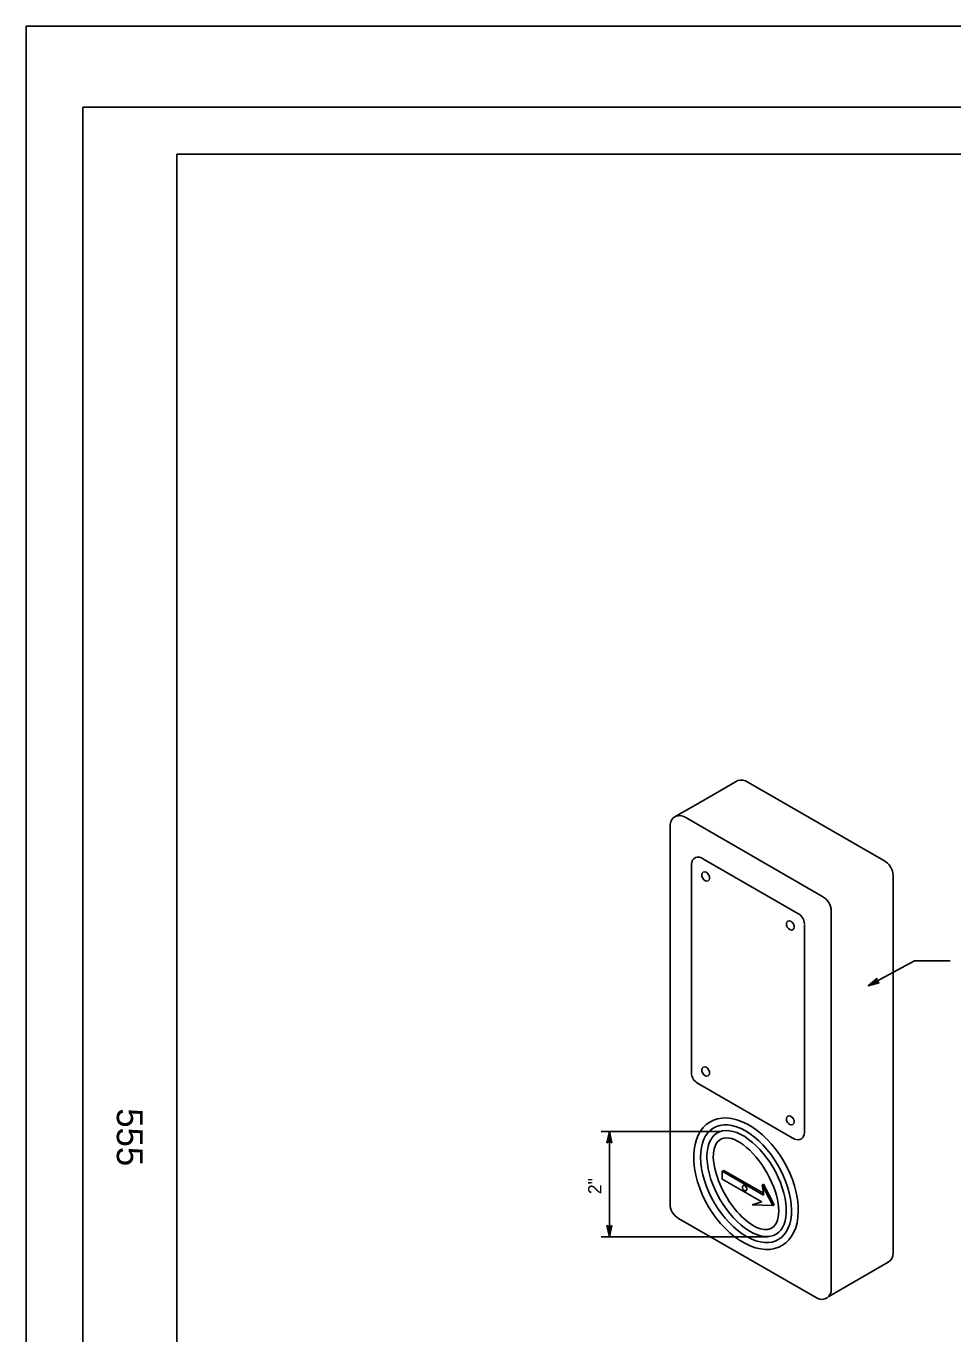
# Model space of a CAD drawing. Extents: x -894 to 866, y -472 to 714.
# Drawn here: x -894 to -402, y 19 to 714 of the extents above; entities that cross this region are included whole.
import ezdxf

# ---------------------------------------------------------------- set-up
doc = ezdxf.new("R2010")
doc.units = 0
for name, color, linetype in [('56 Stage 3 Anno', 7, 'Continuous'), ('border_PLOTTING-ELEMENTS', 7, 'Continuous'), ('border_rw_22x34_Cut_Lines', 7, 'Continuous'), ('border_SHEET', 7, 'Continuous'), ('border_WITHIN-BORDER-anno', 7, 'Continuous'), ('es_DETAIL', 7, 'Continuous'), ('es_DETAIL-anno', 7, 'Continuous')]:
    doc.layers.add(name, color=color, linetype=linetype)

msp = doc.modelspace()

# ---------------------------------------------------------------- linework, layer by layer
at = {"layer": '56 Stage 3 Anno'}
for points in [[(-441.39, 205.72), (-447.21, 204.07), (-442.64, 208.03), (-442.66, 207.62), (-446.01, 204.72), (-441.74, 205.92), (-442.09, 206.13), (-444.82, 205.36), (-442.67, 207.21), (-442.69, 206.81), (-443.62, 206.01), (-442.44, 206.34), (-442.71, 206.5), (-442.64, 208.03), (-442.71, 206.5)], [(-585.89, 120.77), (-584.57, 126.67), (-583.26, 120.77), (-583.61, 120.98), (-584.56, 125.3), (-585.54, 120.98), (-585.19, 121.18), (-584.57, 123.95), (-583.96, 121.19), (-584.31, 121.4), (-584.57, 122.59), (-584.84, 121.39), (-584.57, 121.55), (-583.26, 120.77), (-584.57, 121.55)], [(-583.25, 76.75), (-584.57, 70.84), (-585.88, 76.75), (-585.53, 76.54), (-584.57, 72.21), (-583.6, 76.54), (-583.95, 76.33), (-584.57, 73.56), (-585.18, 76.33), (-584.83, 76.12), (-584.56, 74.92), (-584.3, 76.12), (-584.57, 75.96), (-585.88, 76.75), (-584.57, 75.96)]]:
    msp.add_lwpolyline(points, close=True, dxfattribs=at)
at = {"layer": 'border_PLOTTING-ELEMENTS'}
for points in [[(-894.04, -472.44), (865.96, -472.44), (865.96, 713.56), (-894.04, 713.56)], [(-864.04, 670.56), (835.96, 670.56), (835.96, -429.44), (-864.04, -429.44)]]:
    msp.add_lwpolyline(points, close=True, dxfattribs=at)
at = {"layer": 'border_rw_22x34_Cut_Lines'}
msp.add_lwpolyline([(-864.04, 670.56), (835.96, 670.56), (835.96, -429.44), (-864.04, -429.44)], close=True, dxfattribs=at)
at = {"layer": 'border_SHEET'}
for p, q in [((-814.04, 645.56), (810.96, 645.56)), ((-814.04, -404.44), (-814.04, 645.56))]:
    msp.add_line(p, q, dxfattribs=at)
at = {"layer": 'es_DETAIL'}
for p, q in [((-438.99, 270.56), (-512.26, 312.87)), ((-538.73, 300.15), (-528.19, 306.24)), ((-528.19, 306.24), (-517.64, 312.33)), ((-549.28, 294.06), (-538.73, 300.15)), ((-471.78, 251.63), (-543.18, 292.86)), ((-552.37, 88.4), (-552.37, 288.8)), ((-484.55, 242.5), (-534.53, 271.35)), ((-540.96, 157.87), (-540.96, 268.51)), ((-434.02, 62.32), (-434.02, 262.7)), ((-466.81, 43.15), (-466.81, 243.77)), ((-481.07, 126.21), (-481.07, 236.64)), ((-486.33, 122.68), (-537.79, 152.39)), ((-523.82, 106.1), (-524.66, 105.62)), ((-524.66, 105.62), (-524.66, 101.45)), ((-502.7, 92.94), (-524.66, 105.62)), ((-502.85, 94), (-523.82, 106.1)), ((-524.66, 101.45), (-503.6, 89.29)), ((-502.73, 98.72), (-503.46, 98.3)), ((-503.46, 98.3), (-502.85, 94)), ((-503.46, 98.3), (-497.85, 87.42)), ((-497.12, 87.84), (-502.73, 98.72)), ((-502.7, 92.94), (-502.85, 94)), ((-503.6, 89.29), (-508.82, 87.71)), ((-508.82, 87.71), (-497.85, 87.42)), ((-497.85, 87.42), (-497.12, 87.84)), ((-474.37, 38.16), (-547.83, 80.57)), ((-468.05, 39.19), (-436.71, 57.29))]:
    msp.add_line(p, q, dxfattribs=at)
for centre, major_axis, ratio, start_param, end_param in [((-513.25, 306.45), (4.12, -6.07), 0.791472, 2.275435, 3.19755), ((-546.04, 287.52), (4.12, -6.07), 0.791472, 1.963783, 4.032798), ((-536.53, 267.61), (2.89, -4.25), 0.791472, 1.963783, 4.032798), ((-440.36, 264.31), (4.12, -6.07), 0.791472, 0.842702, 2.214639), ((-473.15, 245.38), (4.12, -6.07), 0.791472, 0.842702, 2.214639), ((-485.51, 238.12), (2.89, -4.25), 0.791472, 0.842702, 2.214639), ((-536.54, 156.62), (2.89, -4.25), 0.791472, 3.957554, 5.288153), ((-512.05, 99), (19, -32.91), 0.613943, 4.13854, 10.41586), ((-512.05, 99), (17.14, -29.69), 0.572132, 4.13854, 10.41586), ((-511.73, 99.08), (15.55, -26.93), 0.528247, 4.134325, 10.41586), ((-512.05, 99), (13.58, -23.52), 0.459941, 0.094849, 3.188586), ((-485.52, 127.14), (2.89, -4.25), 0.791472, 5.377911, 7.167148), ((-512.05, 99), (13.58, -23.52), 0.459941, 3.188586, 6.378035), ((-546.04, 86.62), (4.12, -6.07), 0.791472, 3.957554, 5.288153), ((-440.35, 63.65), (4.12, -6.07), 0.791472, 6.186746, 7.167148), ((-473.14, 44.48), (4.12, -6.07), 0.791472, 5.377911, 7.167148)]:
    msp.add_ellipse(centre, major_axis=major_axis, ratio=ratio, start_param=start_param, end_param=end_param, dxfattribs=at)
for centre, major_axis, ratio in [((-533.46, 262.08), (1.33, -2.29), 0.692265), ((-488.57, 236.16), (1.33, -2.29), 0.692265), ((-533.46, 158.56), (1.33, -2.29), 0.692265), ((-488.57, 132.64), (1.33, -2.29), 0.692265), ((-512.8, 96.65), (0.81, -1.39), 0.620868), ((-512.8, 96.65), (0.81, -1.39), 0.620868)]:
    msp.add_ellipse(centre, major_axis=major_axis, ratio=ratio, dxfattribs=at)
at = {"layer": 'es_DETAIL-anno'}
for p, q in [((-422.65, 217.34), (-447.21, 204.07)), ((-403.79, 217.34), (-422.65, 217.34)), ((-526.03, 126.67), (-588.89, 126.67)), ((-584.57, 126.67), (-584.57, 70.84)), ((-500.1, 70.84), (-588.89, 70.84))]:
    msp.add_line(p, q, dxfattribs=at)

# ---------------------------------------------------------------- texts
at = {"layer": 'border_WITHIN-BORDER-anno'}
msp.add_text('555', height=13.779, rotation=270, dxfattribs=at).set_placement((-845.95, 139.06))
at = {"layer": 'es_DETAIL-anno'}
msp.add_text('2"', height=7, rotation=90, dxfattribs=at).set_placement((-588.85, 93.45))

doc.saveas('drawing.dxf')
